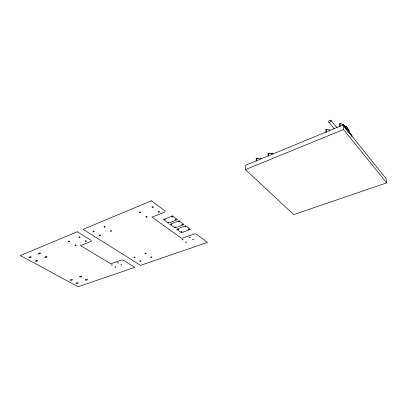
<?xml version="1.0" encoding="UTF-8"?>
<svg xmlns="http://www.w3.org/2000/svg" width="407" height="407" viewBox="0 0 407 407"><rect width="100%" height="100%" fill="white"/><g stroke="black" fill="none" stroke-linecap="round" stroke-linejoin="round"><path stroke-width="0.61" d="M256.237 160.734L256.237 158.42L260.994 158.613L260.48 158.827M256.756 161.101L256.756 158.206M245.462 169.607L245.518 165.293L343.06 124.964L386.009 178.505L386.65 182.875L293.701 214.606L245.462 169.607L343.539 129.518L386.65 182.875M268.05 155.85L268.02 153.52L272.69 153.775L270.981 153.856M329.39 130.316L329.985 130.072L326.363 129.243L325.768 129.492L326.017 132.499M345.207 126.618L343.498 124.481L340.018 123.565L339.402 123.82L339.703 126.847M342.887 124.73L343.498 124.481M344.383 126.755L346.067 126.063L349.028 130.494L349.191 131.99M344.531 126.206L344.826 126.18A1.277 0.85 -37.3 0 1 345.289 126.353L345.37 126.435M256.237 158.42L257.453 158.537M268.02 153.52L269.205 153.658M328.79 122.166L334.452 129.034M330.983 120.487A1.384 0.9 -38.5 0 1 329.797 122.38A1.384 0.9 -38.5 0 1 328.881 121.118A1.384 0.9 -38.5 0 1 330.983 120.487L336.96 127.793M346.067 126.063L349.028 130.494M348.585 129.94L348.748 131.441M343.06 124.964L343.539 129.518M340.018 123.565L340.323 126.592M326.363 129.243L326.618 132.25M268.549 153.302L268.589 156.217M70.325 279.996C72.385 281.502 73.799 278.006 70.325 279.996M76.068 283.119C78.124 284.6 79.523 281.181 76.078 283.099M79.64 276.679C81.675 278.22 83.267 274.649 79.64 276.679M85.378 279.874C87.373 281.379 89.021 277.905 85.384 279.848M164.514 219.714L165.298 219.811L164.52 219.694M168.025 222.268L168.803 222.359L168.035 222.247M171.169 224.552L171.942 224.644L171.174 224.532M171.82 216.88L172.609 216.972L171.835 216.834M174.603 227.05L175.371 227.142L174.618 227.009M175.32 219.47L176.104 219.566L175.325 219.449M178.449 221.79L179.233 221.861L178.449 221.79M177.839 229.4L178.607 229.472L177.839 229.4M181.873 224.323L182.651 224.415L181.893 224.282M181.201 231.842L181.965 231.914L181.201 231.842M182.382 239.759L183.13 239.845L182.402 239.723M185.099 226.709L185.872 226.801L185.104 226.689M185.633 242.084L186.375 242.15L185.633 242.084M188.446 229.192L189.214 229.258L188.451 229.166M189.489 237.225L190.242 237.317L189.509 237.189M111.671 264.952L112.352 265.064L111.676 264.937M192.725 239.581L193.473 239.672L192.745 239.545M115.008 266.956L115.69 267.053L115.008 266.956M117.638 262.825L118.33 262.937L117.648 262.81M120.971 264.855L121.652 264.967L120.976 264.84M77.259 231.766L20.35 255.53L78.154 286.782L134.763 267.353L123.652 260.475A1.872 0.895 7.5 0 0 121.016 260.17L110.826 263.822L80.5 245.569L90.741 241.499A1.979 0.982 9.5 0 0 90.705 240.089L77.259 231.766M151.414 200.799L83.125 229.314L140.557 265.364L207.473 242.394L196.708 234.407A2.035 1.073 3.8 0 0 193.854 234.071L181.71 238.421L152.02 217.15L164.336 212.256A2.152 1.196 5.9 0 0 164.606 210.582L151.414 200.799M30.235 256.822L29.055 257.305A0.59 0.27 11.5 0 0 29.136 257.702A0.59 0.27 11.5 0 0 29.955 257.799L31.136 257.316A0.59 0.27 11.5 0 0 31.054 256.919A0.59 0.27 11.5 0 0 30.235 256.822M39.555 253.001L38.344 253.5A0.595 0.275 11.3 0 0 38.416 253.907A0.595 0.275 11.3 0 0 39.245 254.004L40.456 253.505A0.595 0.275 11.3 0 0 40.385 253.098A0.595 0.275 11.3 0 0 39.555 253.001M36.676 260.343L35.495 260.816A0.585 0.265 11.2 0 0 35.567 261.202A0.585 0.265 11.2 0 0 36.376 261.294L37.556 260.821A0.585 0.265 11.2 0 0 37.485 260.434A0.585 0.265 11.2 0 0 36.676 260.343M46.032 256.588L44.816 257.076A0.59 0.27 10.9 0 0 44.882 257.473A0.59 0.27 10.9 0 0 45.701 257.565L46.912 257.082A0.59 0.27 10.9 0 0 46.851 256.685A0.59 0.27 10.9 0 0 46.032 256.588M172.436 215.929L163.268 219.495L168.33 223.173L177.483 219.678L172.436 215.929M179.075 220.864L169.933 224.338L174.893 227.935L184.01 224.527L179.075 220.864M185.729 225.809L176.623 229.192L181.471 232.712L190.557 229.39L185.729 225.809M351.821 135.272L344.119 125.656L344.225 126.663L351.933 136.269L351.821 135.272M79.055 237.301A0.626 0.31 10.1 0 0 80.062 237.25A0.626 0.31 10.1 0 0 79.243 236.788A0.626 0.31 10.1 0 0 79.055 237.301M68.651 241.56A0.616 0.3 10.4 0 0 69.638 241.509A0.616 0.3 10.4 0 0 68.824 241.061A0.616 0.3 10.4 0 0 68.651 241.56M75.081 245.401A0.611 0.295 10 0 0 76.063 245.355A0.611 0.295 10 0 0 75.259 244.912A0.611 0.295 10 0 0 75.081 245.401M85.48 241.239A0.616 0.305 9.6 0 0 86.477 241.188A0.616 0.305 9.6 0 0 85.679 240.735A0.616 0.305 9.6 0 0 85.48 241.239M150.931 257.382A0.595 0.29 6.1 0 0 151.852 257.234A0.595 0.29 6.1 0 0 151.007 256.883A0.595 0.29 6.1 0 0 150.931 257.382M145.289 253.709A0.6 0.295 6.4 0 0 146.215 253.556A0.6 0.295 6.4 0 0 145.355 253.2A0.6 0.295 6.4 0 0 145.289 253.709M139.957 261.213A0.585 0.285 6.6 0 0 140.858 261.07A0.585 0.285 6.6 0 0 140.013 260.724A0.585 0.285 6.6 0 0 139.957 261.213M134.239 257.6A0.59 0.29 6.9 0 0 135.19 257.504A0.59 0.29 6.9 0 0 134.391 257.117A0.59 0.29 6.9 0 0 134.239 257.6M99.578 235.638A0.626 0.321 9.1 0 0 100.56 235.526A0.626 0.321 9.1 0 0 99.69 235.098A0.626 0.321 9.1 0 0 99.578 235.638M93.162 231.573A0.636 0.326 9.5 0 0 94.154 231.461A0.636 0.326 9.5 0 0 93.269 231.023A0.636 0.326 9.5 0 0 93.162 231.573M110.679 231.191A0.636 0.331 8.6 0 0 111.681 231.079A0.636 0.331 8.6 0 0 110.806 230.637A0.636 0.331 8.6 0 0 110.679 231.191M104.278 227.03A0.641 0.336 9.1 0 0 105.286 226.908A0.641 0.336 9.1 0 0 104.395 226.46A0.641 0.336 9.1 0 0 104.278 227.03M158.628 212.042A0.672 0.371 6.2 0 0 159.676 211.844A0.672 0.371 6.2 0 0 158.725 211.406A0.672 0.371 6.2 0 0 158.628 212.042M146.077 217.017A0.661 0.361 6.9 0 0 147.146 216.89A0.661 0.361 6.9 0 0 146.266 216.417A0.661 0.361 6.9 0 0 146.077 217.017M139.738 212.52A0.666 0.366 7.3 0 0 140.812 212.388A0.666 0.366 7.3 0 0 139.922 211.905A0.666 0.366 7.3 0 0 139.738 212.52M152.32 207.422A0.677 0.382 6.6 0 0 153.373 207.219A0.677 0.382 6.6 0 0 152.406 206.771A0.677 0.382 6.6 0 0 152.32 207.422"/></g></svg>
